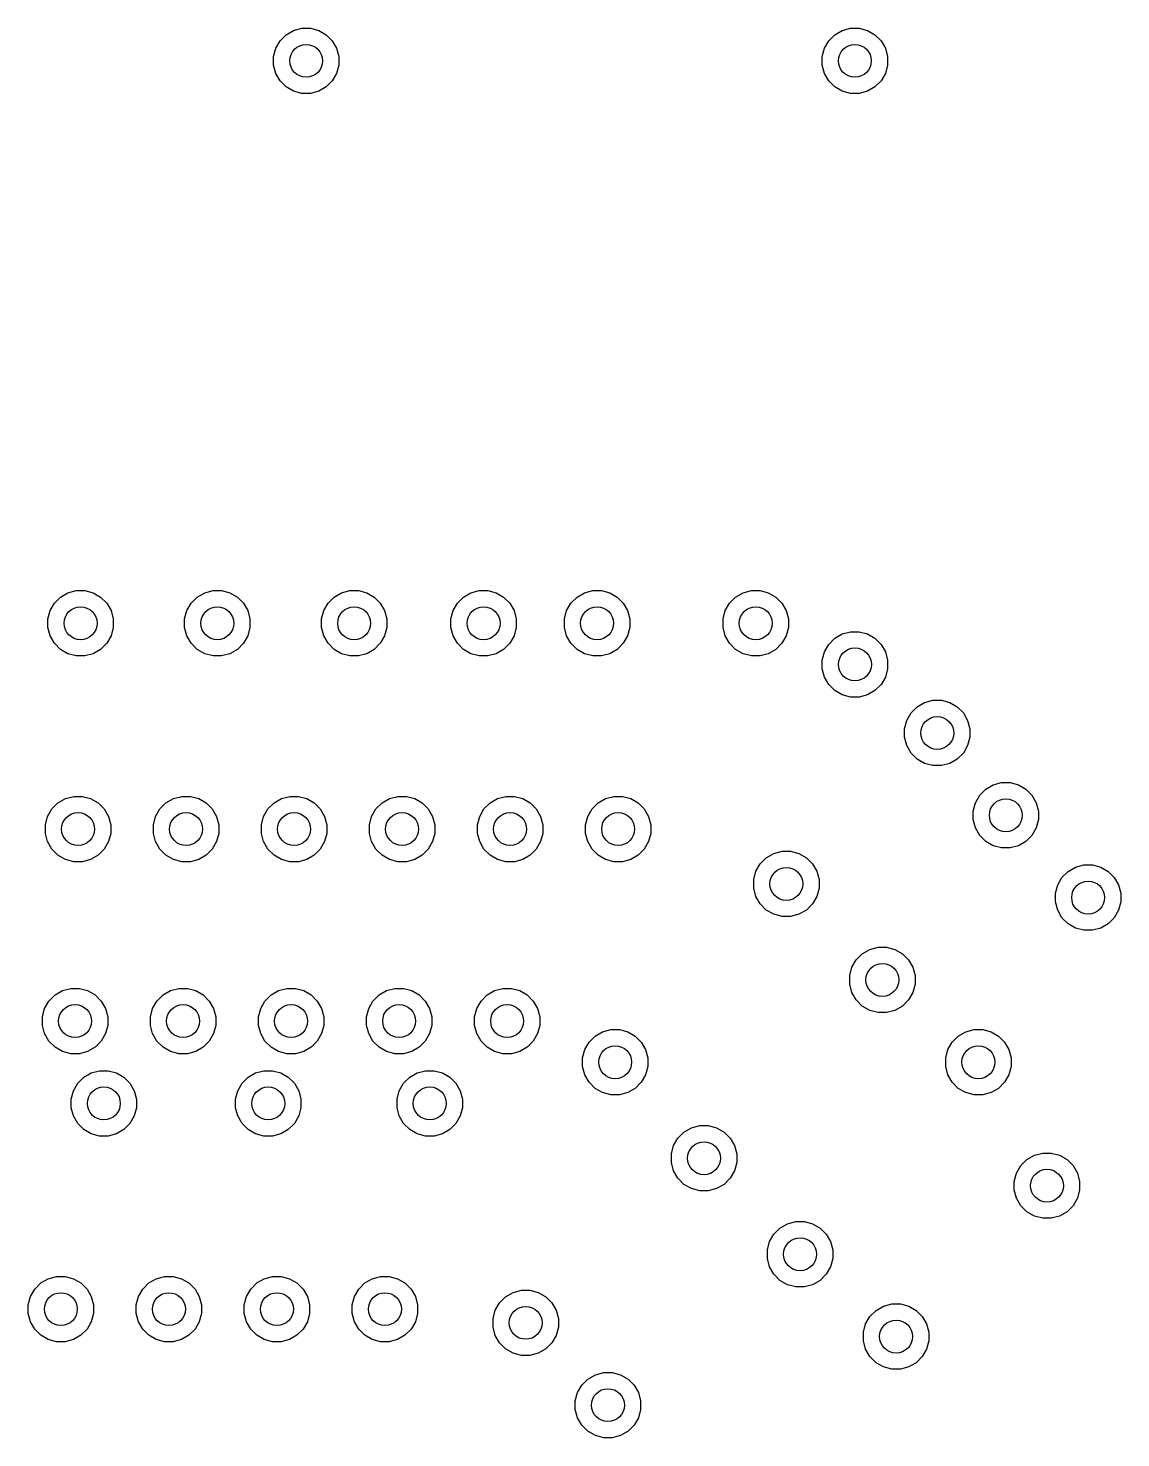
# Model space of a CAD drawing. Header units: inches. Extents: x 5.8 to 17.9, y -6.4 to -1.3.
# Drawn here: x 14.834 to 15.232, y -4.64 to -4.126 of the extents above; entities that cross this region are included whole.
import ezdxf

# ---------------------------------------------------------------- set-up
doc = ezdxf.new("R2010")
doc.units = ezdxf.units.IN
doc.header["$MEASUREMENT"] = 0
doc.layers.add('In2.Cu', color=33, linetype='CONTINUOUS', true_color=0xce7d2c)

msp = doc.modelspace()

# ---------------------------------------------------------------- linework, layer by layer
at = {"layer": 'In2.Cu', "linetype": 'CONTINUOUS'}
for p, q in [((14.92446, -4.13365), (14.92602, -4.13094)), ((14.92602, -4.13094), (14.92824, -4.12872)), ((14.92824, -4.12872), (14.93096, -4.12715)), ((14.93096, -4.12715), (14.93398, -4.12634)), ((14.93398, -4.12634), (14.93712, -4.12634)), ((14.93712, -4.12634), (14.94015, -4.12715)), ((14.94015, -4.12715), (14.94286, -4.12872)), ((14.94286, -4.12872), (14.94508, -4.13094)), ((14.94508, -4.13094), (14.94665, -4.13365)), ((15.12446, -4.13365), (15.12602, -4.13094)), ((15.12602, -4.13094), (15.12824, -4.12872)), ((15.12824, -4.12872), (15.13096, -4.12715)), ((15.13096, -4.12715), (15.13398, -4.12634)), ((15.13398, -4.12634), (15.13712, -4.12634)), ((15.13712, -4.12634), (15.14015, -4.12715)), ((15.14015, -4.12715), (15.14286, -4.12872)), ((15.14286, -4.12872), (15.14508, -4.13094)), ((15.14508, -4.13094), (15.14664, -4.13365)), ((14.92365, -4.13668), (14.92446, -4.13365)), ((14.94665, -4.13365), (14.94746, -4.13668)), ((15.12365, -4.13668), (15.12446, -4.13365)), ((15.14664, -4.13365), (15.14746, -4.13668)), ((14.92365, -4.13982), (14.92365, -4.13668)), ((14.92446, -4.14284), (14.92365, -4.13982)), ((14.94746, -4.13982), (14.94665, -4.14284)), ((14.94746, -4.13668), (14.94746, -4.13982)), ((15.12365, -4.13982), (15.12365, -4.13668)), ((15.12446, -4.14284), (15.12365, -4.13982)), ((15.14746, -4.13982), (15.14664, -4.14284)), ((15.14746, -4.13668), (15.14746, -4.13982)), ((14.92602, -4.14556), (14.92446, -4.14284)), ((14.92824, -4.14777), (14.92602, -4.14556)), ((14.94508, -4.14556), (14.94286, -4.14777)), ((14.94665, -4.14284), (14.94508, -4.14556)), ((15.12602, -4.14556), (15.12446, -4.14284)), ((15.12824, -4.14777), (15.12602, -4.14556)), ((15.14508, -4.14556), (15.14286, -4.14777)), ((15.14664, -4.14284), (15.14508, -4.14556)), ((14.93096, -4.14934), (14.92824, -4.14777)), ((14.93398, -4.15015), (14.93096, -4.14934)), ((14.93712, -4.15015), (14.93398, -4.15015)), ((14.94015, -4.14934), (14.93712, -4.15015)), ((14.94286, -4.14777), (14.94015, -4.14934)), ((15.13096, -4.14934), (15.12824, -4.14777)), ((15.13398, -4.15015), (15.13096, -4.14934)), ((15.13712, -4.15015), (15.13398, -4.15015)), ((15.14015, -4.14934), (15.13712, -4.15015)), ((15.14286, -4.14777), (15.14015, -4.14934)), ((14.84873, -4.33215), (14.85176, -4.33134)), ((14.85176, -4.33134), (14.85489, -4.33134)), ((14.85489, -4.33134), (14.85792, -4.33215)), ((14.89857, -4.33215), (14.9016, -4.33134)), ((14.9016, -4.33134), (14.90474, -4.33134)), ((14.90474, -4.33134), (14.90776, -4.33215)), ((14.94844, -4.33215), (14.95146, -4.33134)), ((14.95146, -4.33134), (14.9546, -4.33134)), ((14.9546, -4.33134), (14.95763, -4.33215)), ((14.99562, -4.33215), (14.99865, -4.33134)), ((14.99865, -4.33134), (15.00178, -4.33134)), ((15.00178, -4.33134), (15.00481, -4.33215)), ((15.03698, -4.33215), (15.04001, -4.33134)), ((15.04001, -4.33134), (15.04314, -4.33134)), ((15.04314, -4.33134), (15.04617, -4.33215)), ((15.09479, -4.33215), (15.09782, -4.33134)), ((15.09782, -4.33134), (15.10096, -4.33134)), ((15.10096, -4.33134), (15.10398, -4.33215)), ((14.84223, -4.33865), (14.8438, -4.33594)), ((14.8438, -4.33594), (14.84602, -4.33372)), ((14.84602, -4.33372), (14.84873, -4.33215)), ((14.85792, -4.33215), (14.86064, -4.33372)), ((14.86064, -4.33372), (14.86285, -4.33594)), ((14.86285, -4.33594), (14.86442, -4.33865)), ((14.89208, -4.33865), (14.89364, -4.33594)), ((14.89364, -4.33594), (14.89586, -4.33372)), ((14.89586, -4.33372), (14.89857, -4.33215)), ((14.90776, -4.33215), (14.91048, -4.33372)), ((14.91048, -4.33372), (14.9127, -4.33594)), ((14.9127, -4.33594), (14.91426, -4.33865)), ((14.94194, -4.33865), (14.94351, -4.33594)), ((14.94351, -4.33594), (14.94572, -4.33372)), ((14.94572, -4.33372), (14.94844, -4.33215)), ((14.95763, -4.33215), (14.96034, -4.33372)), ((14.96034, -4.33372), (14.96256, -4.33594)), ((14.96256, -4.33594), (14.96413, -4.33865)), ((14.98912, -4.33865), (14.99069, -4.33594)), ((14.99069, -4.33594), (14.99291, -4.33372)), ((14.99291, -4.33372), (14.99562, -4.33215)), ((15.00481, -4.33215), (15.00753, -4.33372)), ((15.00753, -4.33372), (15.00974, -4.33594)), ((15.00974, -4.33594), (15.01131, -4.33865)), ((15.03048, -4.33865), (15.03205, -4.33594)), ((15.03205, -4.33594), (15.03426, -4.33372)), ((15.03426, -4.33372), (15.03698, -4.33215)), ((15.04617, -4.33215), (15.04888, -4.33372)), ((15.04888, -4.33372), (15.0511, -4.33594)), ((15.0511, -4.33594), (15.05267, -4.33865)), ((15.0883, -4.33865), (15.08986, -4.33594)), ((15.08986, -4.33594), (15.09208, -4.33372)), ((15.09208, -4.33372), (15.09479, -4.33215)), ((15.10398, -4.33215), (15.1067, -4.33372)), ((15.1067, -4.33372), (15.10892, -4.33594)), ((15.10892, -4.33594), (15.11048, -4.33865)), ((14.84142, -4.34168), (14.84223, -4.33865)), ((14.84142, -4.34482), (14.84142, -4.34168)), ((14.86442, -4.33865), (14.86523, -4.34168)), ((14.86523, -4.34168), (14.86523, -4.34482)), ((14.89126, -4.34168), (14.89208, -4.33865)), ((14.89126, -4.34482), (14.89126, -4.34168)), ((14.91426, -4.33865), (14.91507, -4.34168)), ((14.91507, -4.34168), (14.91507, -4.34482)), ((14.94113, -4.34168), (14.94194, -4.33865)), ((14.94113, -4.34482), (14.94113, -4.34168)), ((14.96413, -4.33865), (14.96494, -4.34168)), ((14.96494, -4.34168), (14.96494, -4.34482)), ((14.98831, -4.34168), (14.98912, -4.33865)), ((14.98831, -4.34482), (14.98831, -4.34168)), ((15.01131, -4.33865), (15.01212, -4.34168)), ((15.01212, -4.34168), (15.01212, -4.34482)), ((15.02967, -4.34168), (15.03048, -4.33865)), ((15.02967, -4.34482), (15.02967, -4.34168)), ((15.05267, -4.33865), (15.05348, -4.34168)), ((15.05348, -4.34168), (15.05348, -4.34482)), ((15.08748, -4.34168), (15.0883, -4.33865)), ((15.08748, -4.34482), (15.08748, -4.34168)), ((15.11048, -4.33865), (15.11129, -4.34168)), ((15.11129, -4.34168), (15.11129, -4.34482)), ((14.84223, -4.34784), (14.84142, -4.34482)), ((14.86523, -4.34482), (14.86442, -4.34784)), ((14.89208, -4.34784), (14.89126, -4.34482)), ((14.91507, -4.34482), (14.91426, -4.34784)), ((14.94194, -4.34784), (14.94113, -4.34482)), ((14.96494, -4.34482), (14.96413, -4.34784)), ((14.98912, -4.34784), (14.98831, -4.34482)), ((15.01212, -4.34482), (15.01131, -4.34784)), ((15.03048, -4.34784), (15.02967, -4.34482)), ((15.05348, -4.34482), (15.05267, -4.34784)), ((15.0883, -4.34784), (15.08748, -4.34482)), ((15.11129, -4.34482), (15.11048, -4.34784)), ((15.13096, -4.34715), (15.13398, -4.34634)), ((15.13398, -4.34634), (15.13712, -4.34634)), ((15.13712, -4.34634), (15.14015, -4.34715)), ((14.8438, -4.35056), (14.84223, -4.34784)), ((14.84602, -4.35277), (14.8438, -4.35056)), ((14.86285, -4.35056), (14.86064, -4.35277)), ((14.86442, -4.34784), (14.86285, -4.35056)), ((14.89364, -4.35056), (14.89208, -4.34784)), ((14.89586, -4.35277), (14.89364, -4.35056)), ((14.9127, -4.35056), (14.91048, -4.35277)), ((14.91426, -4.34784), (14.9127, -4.35056)), ((14.94351, -4.35056), (14.94194, -4.34784)), ((14.94572, -4.35277), (14.94351, -4.35056)), ((14.96256, -4.35056), (14.96034, -4.35277)), ((14.96413, -4.34784), (14.96256, -4.35056)), ((14.99069, -4.35056), (14.98912, -4.34784)), ((14.99291, -4.35277), (14.99069, -4.35056)), ((15.00974, -4.35056), (15.00753, -4.35277)), ((15.01131, -4.34784), (15.00974, -4.35056)), ((15.03205, -4.35056), (15.03048, -4.34784)), ((15.03426, -4.35277), (15.03205, -4.35056)), ((15.0511, -4.35056), (15.04888, -4.35277)), ((15.05267, -4.34784), (15.0511, -4.35056)), ((15.08986, -4.35056), (15.0883, -4.34784)), ((15.09208, -4.35277), (15.08986, -4.35056)), ((15.10892, -4.35056), (15.1067, -4.35277)), ((15.11048, -4.34784), (15.10892, -4.35056)), ((15.12446, -4.35365), (15.12602, -4.35094)), ((15.12602, -4.35094), (15.12824, -4.34872)), ((15.12824, -4.34872), (15.13096, -4.34715)), ((15.14015, -4.34715), (15.14286, -4.34872)), ((15.14286, -4.34872), (15.14508, -4.35094)), ((15.14508, -4.35094), (15.14664, -4.35365)), ((14.84873, -4.35434), (14.84602, -4.35277)), ((14.85176, -4.35515), (14.84873, -4.35434)), ((14.85489, -4.35515), (14.85176, -4.35515)), ((14.85792, -4.35434), (14.85489, -4.35515)), ((14.86064, -4.35277), (14.85792, -4.35434)), ((14.89857, -4.35434), (14.89586, -4.35277)), ((14.9016, -4.35515), (14.89857, -4.35434)), ((14.90474, -4.35515), (14.9016, -4.35515)), ((14.90776, -4.35434), (14.90474, -4.35515)), ((14.91048, -4.35277), (14.90776, -4.35434)), ((14.94844, -4.35434), (14.94572, -4.35277)), ((14.95146, -4.35515), (14.94844, -4.35434)), ((14.9546, -4.35515), (14.95146, -4.35515)), ((14.95763, -4.35434), (14.9546, -4.35515)), ((14.96034, -4.35277), (14.95763, -4.35434)), ((14.99562, -4.35434), (14.99291, -4.35277)), ((14.99865, -4.35515), (14.99562, -4.35434)), ((15.00178, -4.35515), (14.99865, -4.35515)), ((15.00481, -4.35434), (15.00178, -4.35515)), ((15.00753, -4.35277), (15.00481, -4.35434)), ((15.03698, -4.35434), (15.03426, -4.35277)), ((15.04001, -4.35515), (15.03698, -4.35434)), ((15.04314, -4.35515), (15.04001, -4.35515)), ((15.04617, -4.35434), (15.04314, -4.35515)), ((15.04888, -4.35277), (15.04617, -4.35434)), ((15.09479, -4.35434), (15.09208, -4.35277)), ((15.09782, -4.35515), (15.09479, -4.35434)), ((15.10096, -4.35515), (15.09782, -4.35515)), ((15.10398, -4.35434), (15.10096, -4.35515)), ((15.1067, -4.35277), (15.10398, -4.35434)), ((15.12365, -4.35668), (15.12446, -4.35365)), ((15.12365, -4.35982), (15.12365, -4.35668)), ((15.14664, -4.35365), (15.14746, -4.35668)), ((15.14746, -4.35668), (15.14746, -4.35982)), ((15.12446, -4.36284), (15.12365, -4.35982)), ((15.14746, -4.35982), (15.14664, -4.36284)), ((15.12602, -4.36556), (15.12446, -4.36284)), ((15.12824, -4.36777), (15.12602, -4.36556)), ((15.14508, -4.36556), (15.14286, -4.36777)), ((15.14664, -4.36284), (15.14508, -4.36556)), ((15.13096, -4.36934), (15.12824, -4.36777)), ((15.13398, -4.37015), (15.13096, -4.36934)), ((15.13712, -4.37015), (15.13398, -4.37015)), ((15.14015, -4.36934), (15.13712, -4.37015)), ((15.14286, -4.36777), (15.14015, -4.36934)), ((15.15824, -4.37372), (15.16096, -4.37215)), ((15.16096, -4.37215), (15.16398, -4.37134)), ((15.16398, -4.37134), (15.16712, -4.37134)), ((15.16712, -4.37134), (15.17015, -4.37215)), ((15.17015, -4.37215), (15.17286, -4.37372)), ((15.15446, -4.37865), (15.15602, -4.37594)), ((15.15602, -4.37594), (15.15824, -4.37372)), ((15.17286, -4.37372), (15.17508, -4.37594)), ((15.17508, -4.37594), (15.17664, -4.37865)), ((15.15365, -4.38168), (15.15446, -4.37865)), ((15.15365, -4.38482), (15.15365, -4.38168)), ((15.17664, -4.37865), (15.17746, -4.38168)), ((15.17746, -4.38168), (15.17746, -4.38482)), ((15.15446, -4.38784), (15.15365, -4.38482)), ((15.15602, -4.39056), (15.15446, -4.38784)), ((15.17664, -4.38784), (15.17508, -4.39056)), ((15.17746, -4.38482), (15.17664, -4.38784)), ((15.15824, -4.39277), (15.15602, -4.39056)), ((15.16096, -4.39434), (15.15824, -4.39277)), ((15.17286, -4.39277), (15.17015, -4.39434)), ((15.17508, -4.39056), (15.17286, -4.39277)), ((15.16398, -4.39515), (15.16096, -4.39434)), ((15.16712, -4.39515), (15.16398, -4.39515)), ((15.17015, -4.39434), (15.16712, -4.39515)), ((15.18324, -4.40372), (15.18596, -4.40215)), ((15.18596, -4.40215), (15.18898, -4.40134)), ((15.18898, -4.40134), (15.19212, -4.40134)), ((15.19212, -4.40134), (15.19515, -4.40215)), ((15.19515, -4.40215), (15.19786, -4.40372)), ((14.84509, -4.40872), (14.84781, -4.40715)), ((14.84781, -4.40715), (14.85083, -4.40634)), ((14.85083, -4.40634), (14.85397, -4.40634)), ((14.85397, -4.40634), (14.857, -4.40715)), ((14.857, -4.40715), (14.85971, -4.40872)), ((14.88446, -4.40872), (14.88718, -4.40715)), ((14.88718, -4.40715), (14.8902, -4.40634)), ((14.8902, -4.40634), (14.89334, -4.40634)), ((14.89334, -4.40634), (14.89637, -4.40715)), ((14.89637, -4.40715), (14.89908, -4.40872)), ((14.92383, -4.40872), (14.92655, -4.40715)), ((14.92655, -4.40715), (14.92957, -4.40634)), ((14.92957, -4.40634), (14.93271, -4.40634)), ((14.93271, -4.40634), (14.93574, -4.40715)), ((14.93574, -4.40715), (14.93845, -4.40872)), ((14.9632, -4.40872), (14.96592, -4.40715)), ((14.96592, -4.40715), (14.96894, -4.40634)), ((14.96894, -4.40634), (14.97208, -4.40634)), ((14.97208, -4.40634), (14.97511, -4.40715)), ((14.97511, -4.40715), (14.97782, -4.40872)), ((15.00257, -4.40872), (15.00529, -4.40715)), ((15.00529, -4.40715), (15.00831, -4.40634)), ((15.00831, -4.40634), (15.01145, -4.40634)), ((15.01145, -4.40634), (15.01448, -4.40715)), ((15.01448, -4.40715), (15.01719, -4.40872)), ((15.04194, -4.40872), (15.04466, -4.40715)), ((15.04466, -4.40715), (15.04768, -4.40634)), ((15.04768, -4.40634), (15.05082, -4.40634)), ((15.05082, -4.40634), (15.05385, -4.40715)), ((15.05385, -4.40715), (15.05656, -4.40872)), ((15.17946, -4.40865), (15.18102, -4.40594)), ((15.18102, -4.40594), (15.18324, -4.40372)), ((15.19786, -4.40372), (15.20008, -4.40594)), ((15.20008, -4.40594), (15.20164, -4.40865)), ((14.84131, -4.41365), (14.84288, -4.41094)), ((14.84288, -4.41094), (14.84509, -4.40872)), ((14.85971, -4.40872), (14.86193, -4.41094)), ((14.86193, -4.41094), (14.8635, -4.41365)), ((14.88068, -4.41365), (14.88225, -4.41094)), ((14.88225, -4.41094), (14.88446, -4.40872)), ((14.89908, -4.40872), (14.9013, -4.41094)), ((14.9013, -4.41094), (14.90287, -4.41365)), ((14.92005, -4.41365), (14.92162, -4.41094)), ((14.92162, -4.41094), (14.92383, -4.40872)), ((14.93845, -4.40872), (14.94067, -4.41094)), ((14.94067, -4.41094), (14.94224, -4.41365)), ((14.95942, -4.41365), (14.96099, -4.41094)), ((14.96099, -4.41094), (14.9632, -4.40872)), ((14.97782, -4.40872), (14.98004, -4.41094)), ((14.98004, -4.41094), (14.98161, -4.41365)), ((14.99879, -4.41365), (15.00036, -4.41094)), ((15.00036, -4.41094), (15.00257, -4.40872)), ((15.01719, -4.40872), (15.01941, -4.41094)), ((15.01941, -4.41094), (15.02098, -4.41365)), ((15.03816, -4.41365), (15.03973, -4.41094)), ((15.03973, -4.41094), (15.04194, -4.40872)), ((15.05656, -4.40872), (15.05878, -4.41094)), ((15.05878, -4.41094), (15.06035, -4.41365)), ((15.17865, -4.41168), (15.17946, -4.40865)), ((15.17865, -4.41482), (15.17865, -4.41168)), ((15.20164, -4.40865), (15.20246, -4.41168)), ((15.20246, -4.41168), (15.20246, -4.41482)), ((14.8405, -4.41668), (14.84131, -4.41365)), ((14.8405, -4.41982), (14.8405, -4.41668)), ((14.8635, -4.41365), (14.86431, -4.41668)), ((14.86431, -4.41668), (14.86431, -4.41982)), ((14.87987, -4.41668), (14.88068, -4.41365)), ((14.87987, -4.41982), (14.87987, -4.41668)), ((14.90287, -4.41365), (14.90368, -4.41668)), ((14.90368, -4.41668), (14.90368, -4.41982)), ((14.91924, -4.41668), (14.92005, -4.41365)), ((14.91924, -4.41982), (14.91924, -4.41668)), ((14.94224, -4.41365), (14.94305, -4.41668)), ((14.94305, -4.41668), (14.94305, -4.41982)), ((14.95861, -4.41668), (14.95942, -4.41365)), ((14.95861, -4.41982), (14.95861, -4.41668)), ((14.98161, -4.41365), (14.98242, -4.41668)), ((14.98242, -4.41668), (14.98242, -4.41982)), ((14.99798, -4.41668), (14.99879, -4.41365)), ((14.99798, -4.41982), (14.99798, -4.41668)), ((15.02098, -4.41365), (15.02179, -4.41668)), ((15.02179, -4.41668), (15.02179, -4.41982)), ((15.03735, -4.41668), (15.03816, -4.41365)), ((15.03735, -4.41982), (15.03735, -4.41668)), ((15.06035, -4.41365), (15.06116, -4.41668)), ((15.06116, -4.41668), (15.06116, -4.41982)), ((15.17946, -4.41784), (15.17865, -4.41482)), ((15.18102, -4.42056), (15.17946, -4.41784)), ((15.20164, -4.41784), (15.20008, -4.42056)), ((15.20246, -4.41482), (15.20164, -4.41784)), ((14.84131, -4.42284), (14.8405, -4.41982)), ((14.84288, -4.42556), (14.84131, -4.42284)), ((14.8635, -4.42284), (14.86193, -4.42556)), ((14.86431, -4.41982), (14.8635, -4.42284)), ((14.88068, -4.42284), (14.87987, -4.41982)), ((14.88225, -4.42556), (14.88068, -4.42284)), ((14.90287, -4.42284), (14.9013, -4.42556)), ((14.90368, -4.41982), (14.90287, -4.42284)), ((14.92005, -4.42284), (14.91924, -4.41982)), ((14.92162, -4.42556), (14.92005, -4.42284)), ((14.94224, -4.42284), (14.94067, -4.42556)), ((14.94305, -4.41982), (14.94224, -4.42284)), ((14.95942, -4.42284), (14.95861, -4.41982)), ((14.96099, -4.42556), (14.95942, -4.42284)), ((14.98161, -4.42284), (14.98004, -4.42556)), ((14.98242, -4.41982), (14.98161, -4.42284)), ((14.99879, -4.42284), (14.99798, -4.41982)), ((15.00036, -4.42556), (14.99879, -4.42284)), ((15.02098, -4.42284), (15.01941, -4.42556)), ((15.02179, -4.41982), (15.02098, -4.42284)), ((15.03816, -4.42284), (15.03735, -4.41982)), ((15.03973, -4.42556), (15.03816, -4.42284)), ((15.06035, -4.42284), (15.05878, -4.42556)), ((15.06116, -4.41982), (15.06035, -4.42284)), ((15.18324, -4.42277), (15.18102, -4.42056)), ((15.18596, -4.42434), (15.18324, -4.42277)), ((15.19786, -4.42277), (15.19515, -4.42434)), ((15.20008, -4.42056), (15.19786, -4.42277)), ((14.84509, -4.42777), (14.84288, -4.42556)), ((14.84781, -4.42934), (14.84509, -4.42777)), ((14.85971, -4.42777), (14.857, -4.42934)), ((14.86193, -4.42556), (14.85971, -4.42777)), ((14.88446, -4.42777), (14.88225, -4.42556)), ((14.88718, -4.42934), (14.88446, -4.42777)), ((14.89908, -4.42777), (14.89637, -4.42934)), ((14.9013, -4.42556), (14.89908, -4.42777)), ((14.92383, -4.42777), (14.92162, -4.42556)), ((14.92655, -4.42934), (14.92383, -4.42777)), ((14.93845, -4.42777), (14.93574, -4.42934)), ((14.94067, -4.42556), (14.93845, -4.42777)), ((14.9632, -4.42777), (14.96099, -4.42556)), ((14.96592, -4.42934), (14.9632, -4.42777)), ((14.97782, -4.42777), (14.97511, -4.42934)), ((14.98004, -4.42556), (14.97782, -4.42777)), ((15.00257, -4.42777), (15.00036, -4.42556)), ((15.00529, -4.42934), (15.00257, -4.42777)), ((15.01719, -4.42777), (15.01448, -4.42934)), ((15.01941, -4.42556), (15.01719, -4.42777)), ((15.04194, -4.42777), (15.03973, -4.42556)), ((15.04466, -4.42934), (15.04194, -4.42777)), ((15.05656, -4.42777), (15.05385, -4.42934)), ((15.05878, -4.42556), (15.05656, -4.42777)), ((15.10102, -4.43094), (15.10324, -4.42872)), ((15.10324, -4.42872), (15.10596, -4.42715)), ((15.10596, -4.42715), (15.10898, -4.42634)), ((15.10898, -4.42634), (15.11212, -4.42634)), ((15.11212, -4.42634), (15.11515, -4.42715)), ((15.11515, -4.42715), (15.11786, -4.42872)), ((15.11786, -4.42872), (15.12008, -4.43094)), ((15.18898, -4.42515), (15.18596, -4.42434)), ((15.19212, -4.42515), (15.18898, -4.42515)), ((15.19515, -4.42434), (15.19212, -4.42515)), ((14.85083, -4.43015), (14.84781, -4.42934)), ((14.85397, -4.43015), (14.85083, -4.43015)), ((14.857, -4.42934), (14.85397, -4.43015)), ((14.8902, -4.43015), (14.88718, -4.42934)), ((14.89334, -4.43015), (14.8902, -4.43015)), ((14.89637, -4.42934), (14.89334, -4.43015)), ((14.92957, -4.43015), (14.92655, -4.42934)), ((14.93271, -4.43015), (14.92957, -4.43015)), ((14.93574, -4.42934), (14.93271, -4.43015)), ((14.96894, -4.43015), (14.96592, -4.42934)), ((14.97208, -4.43015), (14.96894, -4.43015)), ((14.97511, -4.42934), (14.97208, -4.43015)), ((15.00831, -4.43015), (15.00529, -4.42934)), ((15.01145, -4.43015), (15.00831, -4.43015)), ((15.01448, -4.42934), (15.01145, -4.43015)), ((15.04768, -4.43015), (15.04466, -4.42934)), ((15.05082, -4.43015), (15.04768, -4.43015)), ((15.05385, -4.42934), (15.05082, -4.43015)), ((15.09865, -4.43668), (15.09946, -4.43365)), ((15.09946, -4.43365), (15.10102, -4.43094)), ((15.12008, -4.43094), (15.12164, -4.43365)), ((15.12164, -4.43365), (15.12246, -4.43668)), ((15.21102, -4.43594), (15.21324, -4.43372)), ((15.21324, -4.43372), (15.21596, -4.43215)), ((15.21596, -4.43215), (15.21898, -4.43134)), ((15.21898, -4.43134), (15.22212, -4.43134)), ((15.22212, -4.43134), (15.22515, -4.43215)), ((15.22515, -4.43215), (15.22786, -4.43372)), ((15.22786, -4.43372), (15.23008, -4.43594)), ((15.09865, -4.43982), (15.09865, -4.43668)), ((15.12246, -4.43668), (15.12246, -4.43982)), ((15.20865, -4.44168), (15.20946, -4.43865)), ((15.20946, -4.43865), (15.21102, -4.43594)), ((15.23008, -4.43594), (15.23165, -4.43865)), ((15.23165, -4.43865), (15.23246, -4.44168)), ((15.09946, -4.44284), (15.09865, -4.43982)), ((15.10102, -4.44556), (15.09946, -4.44284)), ((15.12164, -4.44284), (15.12008, -4.44556)), ((15.12246, -4.43982), (15.12164, -4.44284)), ((15.20865, -4.44482), (15.20865, -4.44168)), ((15.23246, -4.44168), (15.23246, -4.44482)), ((15.10324, -4.44777), (15.10102, -4.44556)), ((15.10596, -4.44934), (15.10324, -4.44777)), ((15.10898, -4.45015), (15.10596, -4.44934)), ((15.11515, -4.44934), (15.11212, -4.45015)), ((15.11786, -4.44777), (15.11515, -4.44934)), ((15.12008, -4.44556), (15.11786, -4.44777)), ((15.20946, -4.44784), (15.20865, -4.44482)), ((15.21102, -4.45056), (15.20946, -4.44784)), ((15.23165, -4.44784), (15.23008, -4.45056)), ((15.23246, -4.44482), (15.23165, -4.44784)), ((15.11212, -4.45015), (15.10898, -4.45015)), ((15.21324, -4.45277), (15.21102, -4.45056)), ((15.21596, -4.45434), (15.21324, -4.45277)), ((15.21898, -4.45515), (15.21596, -4.45434)), ((15.22515, -4.45434), (15.22212, -4.45515)), ((15.22786, -4.45277), (15.22515, -4.45434)), ((15.23008, -4.45056), (15.22786, -4.45277)), ((15.22212, -4.45515), (15.21898, -4.45515)), ((15.13602, -4.46594), (15.13824, -4.46372)), ((15.13824, -4.46372), (15.14096, -4.46215)), ((15.14096, -4.46215), (15.14398, -4.46134)), ((15.14398, -4.46134), (15.14712, -4.46134)), ((15.14712, -4.46134), (15.15015, -4.46215)), ((15.15015, -4.46215), (15.15286, -4.46372)), ((15.15286, -4.46372), (15.15508, -4.46594)), ((15.13365, -4.47168), (15.13446, -4.46865)), ((15.13446, -4.46865), (15.13602, -4.46594)), ((15.15508, -4.46594), (15.15664, -4.46865)), ((15.15664, -4.46865), (15.15746, -4.47168)), ((15.13365, -4.47482), (15.13365, -4.47168)), ((15.13446, -4.47784), (15.13365, -4.47482)), ((15.15746, -4.47482), (15.15664, -4.47784)), ((15.15746, -4.47168), (15.15746, -4.47482)), ((14.84179, -4.48094), (14.84401, -4.47872)), ((14.84401, -4.47872), (14.84672, -4.47715)), ((14.84672, -4.47715), (14.84975, -4.47634)), ((14.84975, -4.47634), (14.85289, -4.47634)), ((14.85289, -4.47634), (14.85591, -4.47715)), ((14.85591, -4.47715), (14.85863, -4.47872)), ((14.85863, -4.47872), (14.86085, -4.48094)), ((14.88116, -4.48094), (14.88338, -4.47872)), ((14.88338, -4.47872), (14.88609, -4.47715)), ((14.88609, -4.47715), (14.88912, -4.47634)), ((14.88912, -4.47634), (14.89226, -4.47634)), ((14.89226, -4.47634), (14.89528, -4.47715)), ((14.89528, -4.47715), (14.898, -4.47872)), ((14.898, -4.47872), (14.90022, -4.48094)), ((14.92053, -4.48094), (14.92275, -4.47872)), ((14.92275, -4.47872), (14.92546, -4.47715)), ((14.92546, -4.47715), (14.92849, -4.47634)), ((14.92849, -4.47634), (14.93163, -4.47634)), ((14.93163, -4.47634), (14.93465, -4.47715)), ((14.93465, -4.47715), (14.93737, -4.47872)), ((14.93737, -4.47872), (14.93959, -4.48094)), ((14.9599, -4.48094), (14.96212, -4.47872)), ((14.96212, -4.47872), (14.96483, -4.47715)), ((14.96483, -4.47715), (14.96786, -4.47634)), ((14.96786, -4.47634), (14.971, -4.47634)), ((14.971, -4.47634), (14.97402, -4.47715)), ((14.97402, -4.47715), (14.97674, -4.47872)), ((14.97674, -4.47872), (14.97896, -4.48094)), ((14.99927, -4.48094), (15.00149, -4.47872)), ((15.00149, -4.47872), (15.0042, -4.47715)), ((15.0042, -4.47715), (15.00723, -4.47634)), ((15.00723, -4.47634), (15.01037, -4.47634)), ((15.01037, -4.47634), (15.01339, -4.47715)), ((15.01339, -4.47715), (15.01611, -4.47872)), ((15.01611, -4.47872), (15.01833, -4.48094)), ((15.13602, -4.48056), (15.13446, -4.47784)), ((15.15664, -4.47784), (15.15508, -4.48056)), ((14.83941, -4.48668), (14.84023, -4.48365)), ((14.84023, -4.48365), (14.84179, -4.48094)), ((14.86085, -4.48094), (14.86241, -4.48365)), ((14.86241, -4.48365), (14.86322, -4.48668)), ((14.87878, -4.48668), (14.8796, -4.48365)), ((14.8796, -4.48365), (14.88116, -4.48094)), ((14.90022, -4.48094), (14.90178, -4.48365)), ((14.90178, -4.48365), (14.90259, -4.48668)), ((14.91815, -4.48668), (14.91897, -4.48365)), ((14.91897, -4.48365), (14.92053, -4.48094)), ((14.93959, -4.48094), (14.94115, -4.48365)), ((14.94115, -4.48365), (14.94196, -4.48668)), ((14.95752, -4.48668), (14.95834, -4.48365)), ((14.95834, -4.48365), (14.9599, -4.48094)), ((14.97896, -4.48094), (14.98052, -4.48365)), ((14.98052, -4.48365), (14.98133, -4.48668)), ((14.99689, -4.48668), (14.99771, -4.48365)), ((14.99771, -4.48365), (14.99927, -4.48094)), ((15.01833, -4.48094), (15.01989, -4.48365)), ((15.01989, -4.48365), (15.0207, -4.48668)), ((15.13824, -4.48277), (15.13602, -4.48056)), ((15.14096, -4.48434), (15.13824, -4.48277)), ((15.14398, -4.48515), (15.14096, -4.48434)), ((15.14712, -4.48515), (15.14398, -4.48515)), ((15.15015, -4.48434), (15.14712, -4.48515)), ((15.15286, -4.48277), (15.15015, -4.48434)), ((15.15508, -4.48056), (15.15286, -4.48277)), ((14.83941, -4.48982), (14.83941, -4.48668)), ((14.84023, -4.49284), (14.83941, -4.48982)), ((14.86322, -4.48982), (14.86241, -4.49284)), ((14.86322, -4.48668), (14.86322, -4.48982)), ((14.87878, -4.48982), (14.87878, -4.48668)), ((14.8796, -4.49284), (14.87878, -4.48982)), ((14.90259, -4.48982), (14.90178, -4.49284)), ((14.90259, -4.48668), (14.90259, -4.48982)), ((14.91815, -4.48982), (14.91815, -4.48668)), ((14.91897, -4.49284), (14.91815, -4.48982)), ((14.94196, -4.48982), (14.94115, -4.49284)), ((14.94196, -4.48668), (14.94196, -4.48982)), ((14.95752, -4.48982), (14.95752, -4.48668)), ((14.95834, -4.49284), (14.95752, -4.48982)), ((14.98133, -4.48982), (14.98052, -4.49284)), ((14.98133, -4.48668), (14.98133, -4.48982)), ((14.99689, -4.48982), (14.99689, -4.48668)), ((14.99771, -4.49284), (14.99689, -4.48982)), ((15.0207, -4.48982), (15.01989, -4.49284)), ((15.0207, -4.48668), (15.0207, -4.48982)), ((14.84179, -4.49556), (14.84023, -4.49284)), ((14.84401, -4.49777), (14.84179, -4.49556)), ((14.86085, -4.49556), (14.85863, -4.49777)), ((14.86241, -4.49284), (14.86085, -4.49556)), ((14.88116, -4.49556), (14.8796, -4.49284)), ((14.88338, -4.49777), (14.88116, -4.49556)), ((14.90022, -4.49556), (14.898, -4.49777)), ((14.90178, -4.49284), (14.90022, -4.49556)), ((14.92053, -4.49556), (14.91897, -4.49284)), ((14.92275, -4.49777), (14.92053, -4.49556)), ((14.93959, -4.49556), (14.93737, -4.49777)), ((14.94115, -4.49284), (14.93959, -4.49556)), ((14.9599, -4.49556), (14.95834, -4.49284)), ((14.96212, -4.49777), (14.9599, -4.49556)), ((14.97896, -4.49556), (14.97674, -4.49777)), ((14.98052, -4.49284), (14.97896, -4.49556)), ((14.99927, -4.49556), (14.99771, -4.49284)), ((15.00149, -4.49777), (14.99927, -4.49556)), ((15.01833, -4.49556), (15.01611, -4.49777)), ((15.01989, -4.49284), (15.01833, -4.49556)), ((15.03864, -4.49594), (15.04086, -4.49372)), ((15.04086, -4.49372), (15.04357, -4.49215)), ((15.04357, -4.49215), (15.0466, -4.49134)), ((15.0466, -4.49134), (15.04974, -4.49134)), ((15.04974, -4.49134), (15.05276, -4.49215)), ((15.05276, -4.49215), (15.05548, -4.49372)), ((15.05548, -4.49372), (15.0577, -4.49594)), ((15.17102, -4.49594), (15.17324, -4.49372)), ((15.17324, -4.49372), (15.17596, -4.49215)), ((15.17596, -4.49215), (15.17898, -4.49134)), ((15.17898, -4.49134), (15.18212, -4.49134)), ((15.18212, -4.49134), (15.18515, -4.49215)), ((15.18515, -4.49215), (15.18786, -4.49372)), ((15.18786, -4.49372), (15.19008, -4.49594)), ((14.84672, -4.49934), (14.84401, -4.49777)), ((14.84975, -4.50015), (14.84672, -4.49934)), ((14.85289, -4.50015), (14.84975, -4.50015)), ((14.85591, -4.49934), (14.85289, -4.50015)), ((14.85863, -4.49777), (14.85591, -4.49934)), ((14.88609, -4.49934), (14.88338, -4.49777)), ((14.88912, -4.50015), (14.88609, -4.49934)), ((14.89226, -4.50015), (14.88912, -4.50015)), ((14.89528, -4.49934), (14.89226, -4.50015)), ((14.898, -4.49777), (14.89528, -4.49934)), ((14.92546, -4.49934), (14.92275, -4.49777)), ((14.92849, -4.50015), (14.92546, -4.49934)), ((14.93163, -4.50015), (14.92849, -4.50015)), ((14.93465, -4.49934), (14.93163, -4.50015)), ((14.93737, -4.49777), (14.93465, -4.49934)), ((14.96483, -4.49934), (14.96212, -4.49777)), ((14.96786, -4.50015), (14.96483, -4.49934)), ((14.971, -4.50015), (14.96786, -4.50015)), ((14.97402, -4.49934), (14.971, -4.50015)), ((14.97674, -4.49777), (14.97402, -4.49934)), ((15.0042, -4.49934), (15.00149, -4.49777)), ((15.00723, -4.50015), (15.0042, -4.49934)), ((15.01037, -4.50015), (15.00723, -4.50015)), ((15.01339, -4.49934), (15.01037, -4.50015)), ((15.01611, -4.49777), (15.01339, -4.49934)), ((15.03626, -4.50168), (15.03708, -4.49865)), ((15.03708, -4.49865), (15.03864, -4.49594)), ((15.0577, -4.49594), (15.05926, -4.49865)), ((15.05926, -4.49865), (15.06007, -4.50168)), ((15.16865, -4.50168), (15.16946, -4.49865)), ((15.16946, -4.49865), (15.17102, -4.49594)), ((15.19008, -4.49594), (15.19164, -4.49865)), ((15.19164, -4.49865), (15.19246, -4.50168)), ((15.03626, -4.50482), (15.03626, -4.50168)), ((15.03708, -4.50784), (15.03626, -4.50482)), ((15.06007, -4.50482), (15.05926, -4.50784)), ((15.06007, -4.50168), (15.06007, -4.50482)), ((15.16865, -4.50482), (15.16865, -4.50168)), ((15.16946, -4.50784), (15.16865, -4.50482)), ((15.19246, -4.50482), (15.19164, -4.50784)), ((15.19246, -4.50168), (15.19246, -4.50482)), ((14.85072, -4.51365), (14.85228, -4.51094)), ((14.85228, -4.51094), (14.8545, -4.50872)), ((14.8545, -4.50872), (14.85722, -4.50715)), ((14.85722, -4.50715), (14.86024, -4.50634)), ((14.86024, -4.50634), (14.86338, -4.50634)), ((14.86338, -4.50634), (14.86641, -4.50715)), ((14.86641, -4.50715), (14.86912, -4.50872)), ((14.86912, -4.50872), (14.87134, -4.51094)), ((14.87134, -4.51094), (14.8729, -4.51365)), ((14.91064, -4.51365), (14.91221, -4.51094)), ((14.91221, -4.51094), (14.91442, -4.50872)), ((14.91442, -4.50872), (14.91714, -4.50715)), ((14.91714, -4.50715), (14.92016, -4.50634)), ((14.92016, -4.50634), (14.9233, -4.50634)), ((14.9233, -4.50634), (14.92633, -4.50715)), ((14.92633, -4.50715), (14.92904, -4.50872)), ((14.92904, -4.50872), (14.93126, -4.51094)), ((14.93126, -4.51094), (14.93283, -4.51365)), ((14.9695, -4.51365), (14.97106, -4.51094)), ((14.97106, -4.51094), (14.97328, -4.50872)), ((14.97328, -4.50872), (14.976, -4.50715)), ((14.976, -4.50715), (14.97902, -4.50634)), ((14.97902, -4.50634), (14.98216, -4.50634)), ((14.98216, -4.50634), (14.98519, -4.50715)), ((14.98519, -4.50715), (14.9879, -4.50872)), ((14.9879, -4.50872), (14.99012, -4.51094)), ((14.99012, -4.51094), (14.99168, -4.51365)), ((15.03864, -4.51056), (15.03708, -4.50784)), ((15.04086, -4.51277), (15.03864, -4.51056)), ((15.0577, -4.51056), (15.05548, -4.51277)), ((15.05926, -4.50784), (15.0577, -4.51056)), ((15.17102, -4.51056), (15.16946, -4.50784)), ((15.17324, -4.51277), (15.17102, -4.51056)), ((15.19008, -4.51056), (15.18786, -4.51277)), ((15.19164, -4.50784), (15.19008, -4.51056)), ((14.84991, -4.51668), (14.85072, -4.51365)), ((14.8729, -4.51365), (14.87372, -4.51668)), ((14.90983, -4.51668), (14.91064, -4.51365)), ((14.93283, -4.51365), (14.93364, -4.51668)), ((14.96869, -4.51668), (14.9695, -4.51365)), ((14.99168, -4.51365), (14.9925, -4.51668)), ((15.04357, -4.51434), (15.04086, -4.51277)), ((15.0466, -4.51515), (15.04357, -4.51434)), ((15.04974, -4.51515), (15.0466, -4.51515)), ((15.05276, -4.51434), (15.04974, -4.51515)), ((15.05548, -4.51277), (15.05276, -4.51434)), ((15.17596, -4.51434), (15.17324, -4.51277)), ((15.17898, -4.51515), (15.17596, -4.51434)), ((15.18212, -4.51515), (15.17898, -4.51515)), ((15.18515, -4.51434), (15.18212, -4.51515)), ((15.18786, -4.51277), (15.18515, -4.51434)), ((14.84991, -4.51982), (14.84991, -4.51668)), ((14.85072, -4.52284), (14.84991, -4.51982)), ((14.87372, -4.51982), (14.8729, -4.52284)), ((14.87372, -4.51668), (14.87372, -4.51982)), ((14.90983, -4.51982), (14.90983, -4.51668)), ((14.91064, -4.52284), (14.90983, -4.51982)), ((14.93364, -4.51982), (14.93283, -4.52284)), ((14.93364, -4.51668), (14.93364, -4.51982)), ((14.96869, -4.51982), (14.96869, -4.51668)), ((14.9695, -4.52284), (14.96869, -4.51982)), ((14.9925, -4.51982), (14.99168, -4.52284)), ((14.9925, -4.51668), (14.9925, -4.51982)), ((14.85228, -4.52556), (14.85072, -4.52284)), ((14.8545, -4.52777), (14.85228, -4.52556)), ((14.87134, -4.52556), (14.86912, -4.52777)), ((14.8729, -4.52284), (14.87134, -4.52556)), ((14.91221, -4.52556), (14.91064, -4.52284)), ((14.91442, -4.52777), (14.91221, -4.52556)), ((14.93126, -4.52556), (14.92904, -4.52777)), ((14.93283, -4.52284), (14.93126, -4.52556)), ((14.97106, -4.52556), (14.9695, -4.52284)), ((14.97328, -4.52777), (14.97106, -4.52556)), ((14.99012, -4.52556), (14.9879, -4.52777)), ((14.99168, -4.52284), (14.99012, -4.52556)), ((15.07596, -4.52715), (15.07898, -4.52634)), ((15.07898, -4.52634), (15.08212, -4.52634)), ((15.08212, -4.52634), (15.08515, -4.52715)), ((14.85722, -4.52934), (14.8545, -4.52777)), ((14.86024, -4.53015), (14.85722, -4.52934)), ((14.86338, -4.53015), (14.86024, -4.53015)), ((14.86641, -4.52934), (14.86338, -4.53015)), ((14.86912, -4.52777), (14.86641, -4.52934)), ((14.91714, -4.52934), (14.91442, -4.52777)), ((14.92016, -4.53015), (14.91714, -4.52934)), ((14.9233, -4.53015), (14.92016, -4.53015)), ((14.92633, -4.52934), (14.9233, -4.53015)), ((14.92904, -4.52777), (14.92633, -4.52934)), ((14.976, -4.52934), (14.97328, -4.52777)), ((14.97902, -4.53015), (14.976, -4.52934)), ((14.98216, -4.53015), (14.97902, -4.53015)), ((14.98519, -4.52934), (14.98216, -4.53015)), ((14.9879, -4.52777), (14.98519, -4.52934)), ((15.06946, -4.53365), (15.07102, -4.53094)), ((15.07102, -4.53094), (15.07324, -4.52872)), ((15.07324, -4.52872), (15.07596, -4.52715)), ((15.08515, -4.52715), (15.08786, -4.52872)), ((15.08786, -4.52872), (15.09008, -4.53094)), ((15.09008, -4.53094), (15.09164, -4.53365)), ((15.06865, -4.53668), (15.06946, -4.53365)), ((15.06865, -4.53982), (15.06865, -4.53668)), ((15.09164, -4.53365), (15.09246, -4.53668)), ((15.09246, -4.53668), (15.09246, -4.53982)), ((15.20096, -4.53715), (15.20398, -4.53634)), ((15.20398, -4.53634), (15.20712, -4.53634)), ((15.20712, -4.53634), (15.21015, -4.53715)), ((15.06946, -4.54284), (15.06865, -4.53982)), ((15.09246, -4.53982), (15.09164, -4.54284)), ((15.19446, -4.54365), (15.19602, -4.54094)), ((15.19602, -4.54094), (15.19824, -4.53872)), ((15.19824, -4.53872), (15.20096, -4.53715)), ((15.21015, -4.53715), (15.21286, -4.53872)), ((15.21286, -4.53872), (15.21508, -4.54094)), ((15.21508, -4.54094), (15.21664, -4.54365)), ((15.07102, -4.54556), (15.06946, -4.54284)), ((15.07324, -4.54777), (15.07102, -4.54556)), ((15.09008, -4.54556), (15.08786, -4.54777)), ((15.09164, -4.54284), (15.09008, -4.54556)), ((15.19365, -4.54668), (15.19446, -4.54365)), ((15.19365, -4.54982), (15.19365, -4.54668)), ((15.21664, -4.54365), (15.21746, -4.54668)), ((15.21746, -4.54668), (15.21746, -4.54982)), ((15.07596, -4.54934), (15.07324, -4.54777)), ((15.07898, -4.55015), (15.07596, -4.54934)), ((15.08212, -4.55015), (15.07898, -4.55015)), ((15.08515, -4.54934), (15.08212, -4.55015)), ((15.08786, -4.54777), (15.08515, -4.54934)), ((15.19446, -4.55284), (15.19365, -4.54982)), ((15.21746, -4.54982), (15.21664, -4.55284)), ((15.19602, -4.55556), (15.19446, -4.55284)), ((15.19824, -4.55777), (15.19602, -4.55556)), ((15.21508, -4.55556), (15.21286, -4.55777)), ((15.21664, -4.55284), (15.21508, -4.55556)), ((15.10824, -4.56372), (15.11096, -4.56215)), ((15.11096, -4.56215), (15.11398, -4.56134)), ((15.11398, -4.56134), (15.11712, -4.56134)), ((15.11712, -4.56134), (15.12015, -4.56215)), ((15.12015, -4.56215), (15.12286, -4.56372)), ((15.20096, -4.55934), (15.19824, -4.55777)), ((15.20398, -4.56015), (15.20096, -4.55934)), ((15.20712, -4.56015), (15.20398, -4.56015)), ((15.21015, -4.55934), (15.20712, -4.56015)), ((15.21286, -4.55777), (15.21015, -4.55934)), ((15.10446, -4.56865), (15.10602, -4.56594)), ((15.10602, -4.56594), (15.10824, -4.56372)), ((15.12286, -4.56372), (15.12508, -4.56594)), ((15.12508, -4.56594), (15.12664, -4.56865)), ((15.10365, -4.57168), (15.10446, -4.56865)), ((15.10365, -4.57482), (15.10365, -4.57168)), ((15.12664, -4.56865), (15.12746, -4.57168)), ((15.12746, -4.57168), (15.12746, -4.57482)), ((15.10446, -4.57784), (15.10365, -4.57482)), ((15.10602, -4.58056), (15.10446, -4.57784)), ((15.12664, -4.57784), (15.12508, -4.58056)), ((15.12746, -4.57482), (15.12664, -4.57784)), ((14.83883, -4.58372), (14.84155, -4.58215)), ((14.84155, -4.58215), (14.84457, -4.58134)), ((14.84457, -4.58134), (14.84771, -4.58134)), ((14.84771, -4.58134), (14.85074, -4.58215)), ((14.85074, -4.58215), (14.85345, -4.58372)), ((14.8782, -4.58372), (14.88092, -4.58215)), ((14.88092, -4.58215), (14.88394, -4.58134)), ((14.88394, -4.58134), (14.88708, -4.58134)), ((14.88708, -4.58134), (14.89011, -4.58215)), ((14.89011, -4.58215), (14.89282, -4.58372)), ((14.91757, -4.58372), (14.92029, -4.58215)), ((14.92029, -4.58215), (14.92331, -4.58134)), ((14.92331, -4.58134), (14.92645, -4.58134)), ((14.92645, -4.58134), (14.92948, -4.58215)), ((14.92948, -4.58215), (14.93219, -4.58372)), ((14.95694, -4.58372), (14.95966, -4.58215)), ((14.95966, -4.58215), (14.96268, -4.58134)), ((14.96268, -4.58134), (14.96582, -4.58134)), ((14.96582, -4.58134), (14.96885, -4.58215)), ((14.96885, -4.58215), (14.97156, -4.58372)), ((15.10824, -4.58277), (15.10602, -4.58056)), ((15.11096, -4.58434), (15.10824, -4.58277)), ((15.12286, -4.58277), (15.12015, -4.58434)), ((15.12508, -4.58056), (15.12286, -4.58277)), ((14.83505, -4.58865), (14.83662, -4.58594)), ((14.83662, -4.58594), (14.83883, -4.58372)), ((14.85345, -4.58372), (14.85567, -4.58594)), ((14.85567, -4.58594), (14.85724, -4.58865)), ((14.87442, -4.58865), (14.87599, -4.58594)), ((14.87599, -4.58594), (14.8782, -4.58372)), ((14.89282, -4.58372), (14.89504, -4.58594)), ((14.89504, -4.58594), (14.89661, -4.58865)), ((14.91379, -4.58865), (14.91536, -4.58594)), ((14.91536, -4.58594), (14.91757, -4.58372)), ((14.93219, -4.58372), (14.93441, -4.58594)), ((14.93441, -4.58594), (14.93598, -4.58865)), ((14.95316, -4.58865), (14.95473, -4.58594)), ((14.95473, -4.58594), (14.95694, -4.58372)), ((14.97156, -4.58372), (14.97378, -4.58594)), ((14.97378, -4.58594), (14.97535, -4.58865)), ((15.00824, -4.58872), (15.01096, -4.58715)), ((15.01096, -4.58715), (15.01398, -4.58634)), ((15.01398, -4.58634), (15.01712, -4.58634)), ((15.01712, -4.58634), (15.02015, -4.58715)), ((15.02015, -4.58715), (15.02286, -4.58872)), ((15.11398, -4.58515), (15.11096, -4.58434)), ((15.11712, -4.58515), (15.11398, -4.58515)), ((15.12015, -4.58434), (15.11712, -4.58515)), ((14.83424, -4.59168), (14.83505, -4.58865)), ((14.83424, -4.59482), (14.83424, -4.59168)), ((14.85724, -4.58865), (14.85805, -4.59168)), ((14.85805, -4.59168), (14.85805, -4.59482)), ((14.87361, -4.59168), (14.87442, -4.58865)), ((14.87361, -4.59482), (14.87361, -4.59168)), ((14.89661, -4.58865), (14.89742, -4.59168)), ((14.89742, -4.59168), (14.89742, -4.59482)), ((14.91298, -4.59168), (14.91379, -4.58865)), ((14.91298, -4.59482), (14.91298, -4.59168)), ((14.93598, -4.58865), (14.93679, -4.59168)), ((14.93679, -4.59168), (14.93679, -4.59482)), ((14.95235, -4.59168), (14.95316, -4.58865)), ((14.95235, -4.59482), (14.95235, -4.59168)), ((14.97535, -4.58865), (14.97616, -4.59168)), ((14.97616, -4.59168), (14.97616, -4.59482)), ((15.00446, -4.59365), (15.00602, -4.59094)), ((15.00602, -4.59094), (15.00824, -4.58872)), ((15.02286, -4.58872), (15.02508, -4.59094)), ((15.02508, -4.59094), (15.02665, -4.59365)), ((15.14324, -4.59372), (15.14596, -4.59215)), ((15.14596, -4.59215), (15.14898, -4.59134)), ((15.14898, -4.59134), (15.15212, -4.59134)), ((15.15212, -4.59134), (15.15515, -4.59215)), ((15.15515, -4.59215), (15.15786, -4.59372)), ((14.83505, -4.59784), (14.83424, -4.59482)), ((14.83662, -4.60056), (14.83505, -4.59784)), ((14.85724, -4.59784), (14.85567, -4.60056)), ((14.85805, -4.59482), (14.85724, -4.59784)), ((14.87442, -4.59784), (14.87361, -4.59482)), ((14.87599, -4.60056), (14.87442, -4.59784)), ((14.89661, -4.59784), (14.89504, -4.60056)), ((14.89742, -4.59482), (14.89661, -4.59784)), ((14.91379, -4.59784), (14.91298, -4.59482)), ((14.91536, -4.60056), (14.91379, -4.59784)), ((14.93598, -4.59784), (14.93441, -4.60056)), ((14.93679, -4.59482), (14.93598, -4.59784)), ((14.95316, -4.59784), (14.95235, -4.59482)), ((14.95473, -4.60056), (14.95316, -4.59784)), ((14.97535, -4.59784), (14.97378, -4.60056)), ((14.97616, -4.59482), (14.97535, -4.59784)), ((15.00365, -4.59668), (15.00446, -4.59365)), ((15.00365, -4.59982), (15.00365, -4.59668)), ((15.02665, -4.59365), (15.02746, -4.59668)), ((15.02746, -4.59668), (15.02746, -4.59982)), ((15.13946, -4.59865), (15.14102, -4.59594)), ((15.14102, -4.59594), (15.14324, -4.59372)), ((15.15786, -4.59372), (15.16008, -4.59594)), ((15.16008, -4.59594), (15.16165, -4.59865)), ((14.83883, -4.60277), (14.83662, -4.60056)), ((14.84155, -4.60434), (14.83883, -4.60277)), ((14.85345, -4.60277), (14.85074, -4.60434)), ((14.85567, -4.60056), (14.85345, -4.60277)), ((14.8782, -4.60277), (14.87599, -4.60056)), ((14.88092, -4.60434), (14.8782, -4.60277)), ((14.89282, -4.60277), (14.89011, -4.60434)), ((14.89504, -4.60056), (14.89282, -4.60277)), ((14.91757, -4.60277), (14.91536, -4.60056)), ((14.92029, -4.60434), (14.91757, -4.60277)), ((14.93219, -4.60277), (14.92948, -4.60434)), ((14.93441, -4.60056), (14.93219, -4.60277)), ((14.95694, -4.60277), (14.95473, -4.60056)), ((14.95966, -4.60434), (14.95694, -4.60277)), ((14.97156, -4.60277), (14.96885, -4.60434)), ((14.97378, -4.60056), (14.97156, -4.60277)), ((15.00446, -4.60284), (15.00365, -4.59982)), ((15.00602, -4.60556), (15.00446, -4.60284)), ((15.02665, -4.60284), (15.02508, -4.60556)), ((15.02746, -4.59982), (15.02665, -4.60284)), ((15.13865, -4.60168), (15.13946, -4.59865)), ((15.13865, -4.60482), (15.13865, -4.60168)), ((15.16165, -4.59865), (15.16246, -4.60168)), ((15.16246, -4.60168), (15.16246, -4.60482)), ((14.84457, -4.60515), (14.84155, -4.60434)), ((14.84771, -4.60515), (14.84457, -4.60515)), ((14.85074, -4.60434), (14.84771, -4.60515)), ((14.88394, -4.60515), (14.88092, -4.60434)), ((14.88708, -4.60515), (14.88394, -4.60515)), ((14.89011, -4.60434), (14.88708, -4.60515)), ((14.92331, -4.60515), (14.92029, -4.60434)), ((14.92645, -4.60515), (14.92331, -4.60515)), ((14.92948, -4.60434), (14.92645, -4.60515)), ((14.96268, -4.60515), (14.95966, -4.60434)), ((14.96582, -4.60515), (14.96268, -4.60515)), ((14.96885, -4.60434), (14.96582, -4.60515)), ((15.00824, -4.60777), (15.00602, -4.60556)), ((15.01096, -4.60934), (15.00824, -4.60777)), ((15.02286, -4.60777), (15.02015, -4.60934)), ((15.02508, -4.60556), (15.02286, -4.60777)), ((15.13946, -4.60784), (15.13865, -4.60482)), ((15.14102, -4.61056), (15.13946, -4.60784)), ((15.16165, -4.60784), (15.16008, -4.61056)), ((15.16246, -4.60482), (15.16165, -4.60784)), ((15.01398, -4.61015), (15.01096, -4.60934)), ((15.01712, -4.61015), (15.01398, -4.61015)), ((15.02015, -4.60934), (15.01712, -4.61015)), ((15.14324, -4.61277), (15.14102, -4.61056)), ((15.14596, -4.61434), (15.14324, -4.61277)), ((15.15786, -4.61277), (15.15515, -4.61434)), ((15.16008, -4.61056), (15.15786, -4.61277)), ((15.03602, -4.62094), (15.03824, -4.61872)), ((15.03824, -4.61872), (15.04096, -4.61715)), ((15.04096, -4.61715), (15.04398, -4.61634)), ((15.04398, -4.61634), (15.04712, -4.61634)), ((15.04712, -4.61634), (15.05015, -4.61715)), ((15.05015, -4.61715), (15.05286, -4.61872)), ((15.05286, -4.61872), (15.05508, -4.62094)), ((15.14898, -4.61515), (15.14596, -4.61434)), ((15.15212, -4.61515), (15.14898, -4.61515)), ((15.15515, -4.61434), (15.15212, -4.61515)), ((15.03365, -4.62668), (15.03446, -4.62365)), ((15.03446, -4.62365), (15.03602, -4.62094)), ((15.05508, -4.62094), (15.05664, -4.62365)), ((15.05664, -4.62365), (15.05746, -4.62668)), ((15.03365, -4.62982), (15.03365, -4.62668)), ((15.05746, -4.62668), (15.05746, -4.62982)), ((15.03446, -4.63284), (15.03365, -4.62982)), ((15.03602, -4.63556), (15.03446, -4.63284)), ((15.05664, -4.63284), (15.05508, -4.63556)), ((15.05746, -4.62982), (15.05664, -4.63284)), ((15.03824, -4.63777), (15.03602, -4.63556)), ((15.04096, -4.63934), (15.03824, -4.63777)), ((15.04398, -4.64015), (15.04096, -4.63934)), ((15.05015, -4.63934), (15.04712, -4.64015)), ((15.05286, -4.63777), (15.05015, -4.63934)), ((15.05508, -4.63556), (15.05286, -4.63777)), ((15.04712, -4.64015), (15.04398, -4.64015))]:
    msp.add_line(p, q, dxfattribs=at)
at = {"layer": 'In2.Cu'}
for centre, radius in [((14.93555, -4.13825), 0.00598), ((15.13555, -4.13825), 0.00598), ((14.85333, -4.34325), 0.006), ((14.90317, -4.34325), 0.006), ((14.95303, -4.34325), 0.006), ((15.00022, -4.34325), 0.006), ((15.04157, -4.34325), 0.006), ((15.09939, -4.34325), 0.006), ((15.13555, -4.35825), 0.006), ((15.16555, -4.38325), 0.006), ((15.19055, -4.41325), 0.006), ((14.8524, -4.41825), 0.006), ((14.89177, -4.41825), 0.006), ((14.93114, -4.41825), 0.006), ((14.97051, -4.41825), 0.006), ((15.00988, -4.41825), 0.006), ((15.04925, -4.41825), 0.006), ((15.11055, -4.43825), 0.006), ((15.22055, -4.44325), 0.006), ((15.14555, -4.47325), 0.006), ((14.85132, -4.48825), 0.006), ((14.89069, -4.48825), 0.006), ((14.93006, -4.48825), 0.006), ((14.96943, -4.48825), 0.006), ((15.0088, -4.48825), 0.006), ((15.04817, -4.50325), 0.006), ((15.18055, -4.50325), 0.006), ((14.86181, -4.51825), 0.006), ((14.92173, -4.51825), 0.006), ((14.98059, -4.51825), 0.006), ((15.08055, -4.53825), 0.006), ((15.20555, -4.54825), 0.006), ((15.11555, -4.57325), 0.006), ((14.84614, -4.59325), 0.006), ((14.88551, -4.59325), 0.006), ((14.92488, -4.59325), 0.006), ((14.96425, -4.59325), 0.006), ((15.01555, -4.59825), 0.006), ((15.15055, -4.60325), 0.006), ((15.04555, -4.62825), 0.006)]:
    msp.add_circle(centre, radius, dxfattribs=at)

doc.saveas('drawing.dxf')
